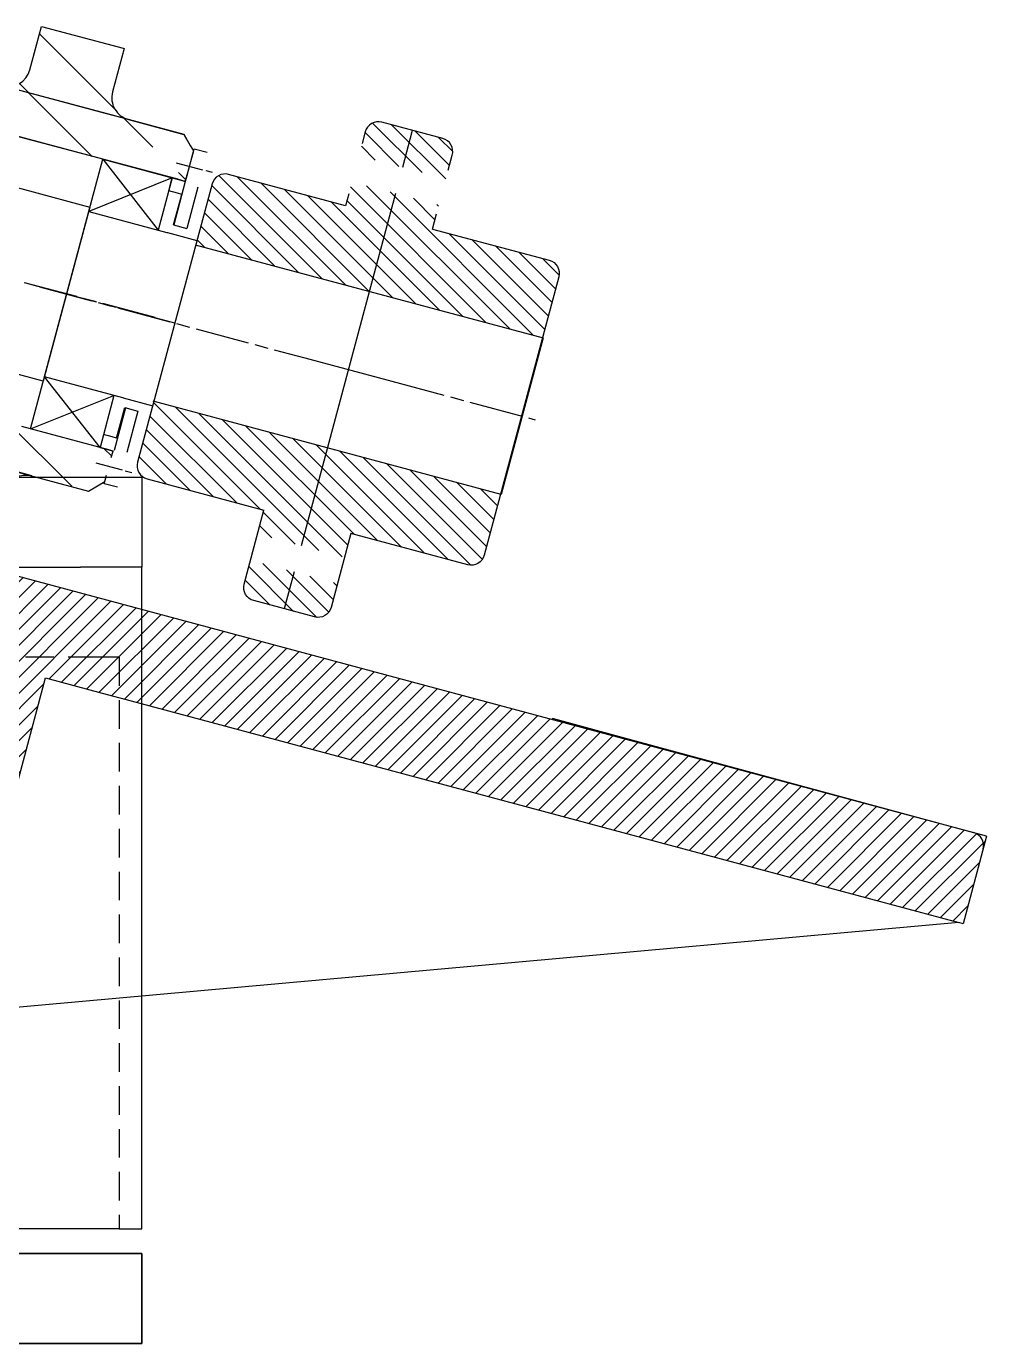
# Model space of a CAD drawing. Header units: millimetres. Extents: x -15074 to 21675, y -7568 to 6574.
# Drawn here: x 11200.3 to 11413.6, y 2957.8 to 3250.3 of the extents above; entities that cross this region are included whole.
import ezdxf

# ---------------------------------------------------------------- set-up
doc = ezdxf.new("R2010")
doc.units = ezdxf.units.MM
for name, pattern in [('AM_ISO08W050', [18, 12, -1.5, 3, -1.5]), ('AM_ISO08W050x2', [9, 6, -0.75, 1.5, -0.75]), ('Amconstr', [9999, 9999, 0]), ('HIDDEN', [9.524999999999999, 6.35, -3.175])]:
    doc.linetypes.add(name, pattern=pattern)
for name, color, linetype, lineweight in [('AM_7', 142, 'AM_ISO08W050', 25), ('AM_8', 1, 'Continuous', 25), ('AM_CL', 1, 'Amconstr', 25)]:
    doc.layers.add(name, color=color, linetype=linetype, lineweight=lineweight)
pattern_1 = [(135, (0, 0), (-7.778174593052023, -7.778174593052022), [])]

msp = doc.modelspace()

# ---------------------------------------------------------------- hatches: boundary and pattern name
h = msp.add_hatch()
h.set_pattern_fill('_U', color=256, scale=2.7, angle=135, style=0, pattern_type=0)
h.set_pattern_definition([(135, (0, 0), (-1.909188309203679, -1.909188309203678), [])])
h.paths.add_polyline_path([(11282.23764977391, 3213.1968699308), (11272.57839151102, 3215.785060381826), (11271.86016866086, 3213.104616213874), (11271.15488676296, 3210.472468337236), (11245.20031077132, 3217.426976014089, 0.4142135623730975), (11241.52607615714, 3215.30565567053), (11237.9026095257, 3201.782694102483), (11276.41422125911, 3191.463538839297)])
h.paths.add_polyline_path([(11316.42797928039, 3198.341579758332), (11290.47340328874, 3205.296087435185), (11291.3792699466, 3208.676827827197), (11291.8969080368, 3210.608679479775), (11284.16950142649, 3212.679231840595), (11283.2035756002, 3212.938050885698), (11282.23764977391, 3213.1968699308), (11276.41422125911, 3191.463538839297), (11314.92583299251, 3181.14438357611), (11318.54929962395, 3194.667345144157, 0.4142135623731056)])
h.paths.add_polyline_path([(11292.75200671192, 3225.391061096274), (11285.9905259279, 3227.202794411992), (11283.79056404453, 3218.992424888535), (11284.75648987082, 3218.733605843432), (11285.72241569711, 3218.47478679833), (11293.44982230742, 3216.40423443751), (11293.96746039763, 3218.336086090088), (11294.87332705548, 3221.716826482099, 0.4142135623730672)])
h.paths.add_polyline_path([(11285.9905259279, 3227.202794411992), (11279.22904514388, 3229.01452772771, 0.4142135623730841), (11275.5548105297, 3226.89320738415), (11274.8495286318, 3224.261059507512), (11274.13130578164, 3221.58061533956), (11283.79056404453, 3218.992424888535)])
h.paths.add_polyline_path([(11267.09673563542, 3156.690209092891), (11228.58512390202, 3167.009364356076), (11224.96165727058, 3153.486402788028, 0.4142135623730917), (11227.08297761414, 3149.812168173854), (11253.03755360578, 3142.857660497001), (11251.61404885772, 3137.545068452413), (11261.27330712061, 3134.956878001386)])
h.paths.add_polyline_path([(11305.60834736882, 3146.371053829705), (11267.09673563542, 3156.690209092891), (11261.27330712061, 3134.956878001386), (11262.23923294689, 3134.698058956285), (11263.20515877318, 3134.439239911182), (11270.93256538349, 3132.368687550361), (11271.4502034737, 3134.300539202939), (11272.35607013156, 3137.68127959495), (11298.31064612321, 3130.726771918097, 0.4142135623730834), (11301.98488073738, 3132.848092261657)])
h.paths.add_polyline_path([(11269.37965111289, 3126.573132592625), (11261.65224450257, 3128.643684953448), (11260.68631867628, 3128.90250399855), (11259.72039284999, 3129.161323043651), (11257.52043096662, 3120.950953520194), (11264.28191175065, 3119.139220204476, 0.4142135623730613), (11267.95614636482, 3121.260540548035)])
h.paths.add_polyline_path([(11259.72039284999, 3129.161323043651), (11250.0611345871, 3131.749513494679), (11249.34291173694, 3129.069069326728), (11248.63762983904, 3126.436921450082, 0.4142135623726397), (11250.7589501826, 3122.762686835912), (11257.52043096662, 3120.950953520194)])
h = msp.add_hatch()
h.set_pattern_fill('_U', color=256, scale=2.5, angle=45, style=0, pattern_type=0)
h.set_pattern_definition([(45, (0, 0), (-1.767766952966369, 1.767766952966369), [])])
h.paths.add_polyline_path([(11190.86416813948, 3130.14534728736), (11187.56009685908, 3117.814385397), (11187.52215691652, 3117.672142766973), (11192.45258250805, 3116.346014458069), (11192.7526140702, 3115.222008499434), (11189.37603103175, 3102.668176933555), (11188.55262909864, 3101.846338999479), (11183.63582503049, 3103.168803550065), (11183.36522505569, 3102.158910695623), (11188.28106934417, 3100.836704295367), (11188.58110090632, 3099.712698336732), (11185.20451786787, 3087.158866770853), (11184.38111593476, 3086.337028836777), (11179.47905533758, 3087.655527860684), (11179.21498984697, 3086.670022033208), (11179.02654082772, 3086.670043727888), (11161.92309649734, 3023.855307751444), (11181.24161302312, 3018.678926849394), (11204.53532708235, 3105.61225121541), (11217.10139647461, 3102.24518306972), (11223.57395880853, 3100.510865219385), (11376.43022229311, 3059.553152860654), (11407.37975060305, 3051.260251743881), (11408.35892925035, 3050.971149831531), (11413.58309221489, 3070.467991442225), (11335.75304208285, 3091.322490521996)])
at = {"layer": 'AM_8', "true_color": 0x000000}
h = msp.add_hatch(dxfattribs=at)
h.set_pattern_fill('_U', color=18, scale=11, angle=135, style=0, pattern_type=0)
h.set_pattern_definition(pattern_1)
edge = h.paths.add_edge_path(flags=0)
edge.add_line((11195.55643743533, 3236.982696413939), (11222.33991590804, 3229.80608498668))
edge.add_arc((11196.22584052905, 3241.937683749758), 4.999999999999592, 262.3061035155735, 344.9999999999905)
edge.add_line((11203.64366011152, 3250.302846787135), (11201.05546966049, 3240.643588524244))
edge.add_line((11221.99625081101, 3245.385284930187), (11203.64366011152, 3250.302846787135))
edge.add_line((11219.40806035999, 3235.726026667297), (11221.99625081101, 3245.385284930187))
edge.add_arc((11224.23768949143, 3234.431931441783), 5.000000000000241, 164.9999999999955, 247.6938964843102)
h = msp.add_hatch(dxfattribs=at)
h.set_pattern_fill('_U', color=18, scale=11, angle=135, style=0, pattern_type=0)
h.set_pattern_definition(pattern_1)
edge = h.paths.add_edge_path(flags=0)
edge.add_line((11177.13022308846, 3231.525196315787), (11235.56873557895, 3215.866644087085))
edge.add_line((11177.51845165611, 3232.974085055219), (11177.13022308846, 3231.525196315787))
edge.add_line((11177.64786117867, 3233.457047968365), (11177.51845165612, 3232.974085055219))
edge.add_line((11189.77988955686, 3230.206280761877), (11177.64786117867, 3233.457047968365))
edge.add_line((11190.31877730027, 3230.517407745599), (11189.77988955686, 3230.206280761876))
edge.add_line((11190.86747367589, 3232.565170497332), (11190.31877730027, 3230.517407745599))
edge.add_line((11190.55634669216, 3233.104058240744), (11190.86747367589, 3232.565170497332))
edge.add_line((11178.42431831397, 3236.354825447233), (11190.55634669216, 3233.104058240744))
edge.add_line((11178.55372783652, 3236.837788360376), (11178.42431831397, 3236.354825447233))
edge.add_line((11178.9419454893, 3238.286636364958), (11178.55372783652, 3236.837788360376))
edge.add_line((11178.94576934862, 3238.288878504311), (11178.94194548931, 3238.286636364958))
edge.add_line((11182.61619101835, 3240.407997443371), (11178.94576934862, 3238.288878504312))
edge.add_line((11235.25914855111, 3226.302359485282), (11182.61619101835, 3240.407997443371))
edge.add_line((11237.37826749006, 3222.631937815729), (11235.25914855111, 3226.302359485282))
edge.add_line((11237.3804579798, 3222.628084136257), (11237.37826749006, 3222.63193781573))
edge.add_line((11236.99224032701, 3221.179236131674), (11237.3804579798, 3222.628084136256))
edge.add_line((11225.01476008103, 3224.388592290947), (11236.99224032701, 3221.179236131674))
edge.add_line((11224.27991315819, 3223.964328222233), (11225.01476008103, 3224.388592290946))
edge.add_line((11223.55521983191, 3221.259735908624), (11224.27991315819, 3223.964328222233))
edge.add_line((11223.97948390062, 3220.524888985789), (11223.55521983191, 3221.259735908624))
edge.add_line((11235.9569641466, 3217.315532826517), (11223.97948390062, 3220.524888985788))
edge.add_line((11235.56873557895, 3215.866644087085), (11235.9569641466, 3217.315532826518))
h = msp.add_hatch(dxfattribs=at)
h.set_pattern_fill('_U', color=18, scale=11, angle=135, style=0, pattern_type=0)
h.set_pattern_definition(pattern_1)
edge = h.paths.add_edge_path(flags=0)
edge.add_line((11207.15624596895, 3157.739710276998), (11219.13372621494, 3154.530354117728))
edge.add_line((11206.42139904612, 3157.315446208287), (11207.15624596895, 3157.739710276999))
edge.add_line((11205.69670571983, 3154.610853894677), (11206.42139904612, 3157.315446208287))
edge.add_line((11206.12096978854, 3153.876006971843), (11205.69670571983, 3154.610853894677))
edge.add_line((11218.09845003453, 3150.666650812571), (11206.12096978854, 3153.876006971843))
edge.add_line((11217.71022146687, 3149.217762073137), (11218.09845003453, 3150.666650812571))
edge.add_line((11214.17978834863, 3147.179465561964), (11217.71022146687, 3149.217762073137))
edge.add_line((11201.44297311444, 3150.513115147092), (11214.17978834863, 3147.179465561964))
edge.add_line((11187.81549689574, 3154.122200838694), (11201.44297311444, 3150.513115147092))
edge.add_line((11161.4324014145, 3161.191529966726), (11187.81549689574, 3154.122200838694))
edge.add_line((11159.44003341483, 3164.649747212424), (11161.4324014145, 3161.191529966726))
edge.add_line((11159.99083315741, 3166.754177919097), (11159.44003341483, 3164.649747212424))
edge.add_line((11171.92137544478, 3163.55739874793), (11159.99083315741, 3166.754177919097))
edge.add_line((11172.46026318819, 3163.868525731652), (11171.92137544478, 3163.55739874793))
edge.add_line((11173.00895956381, 3165.916288483386), (11172.46026318819, 3163.868525731652))
edge.add_line((11172.69783258009, 3166.455176226797), (11173.00895956381, 3165.916288483386))
edge.add_line((11160.75045864906, 3169.65646542329), (11172.69783258009, 3166.455176226797))
edge.add_line((11161.21245231814, 3171.421596356303), (11160.75045864906, 3169.65646542329))
edge.add_line((11190.43314259618, 3163.773566591289), (11161.21245231814, 3171.421596356303))
edge.add_line((11219.52195478259, 3155.979242857162), (11190.43314259618, 3163.773566591285))
edge.add_line((11219.13372621494, 3154.530354117728), (11219.52195478259, 3155.979242857162))

# ---------------------------------------------------------------- linework, layer by layer
for p, q in [((11217.87732097627, 3230.959806146935), (11194.93174530354, 3237.108054618313)), ((11222.94359426592, 3229.602302310339), (11217.87732097627, 3230.959806146935)), ((11285.9905259279, 3227.202794411992), (11283.79056404453, 3218.992424888535)), ((11215.28913052525, 3221.300547884044), (11195.48281378795, 3226.607634458838)), ((11217.21614487945, 3220.784205944032), (11215.28913052525, 3221.300547884044)), ((11217.21614487945, 3220.784205944032), (11229.56512955885, 3205.051991306922)), ((11232.67095810008, 3216.643101222391), (11214.11031633822, 3209.193096028563)), ((11235.56873557895, 3215.866644087084), (11233.00859763075, 3206.199869178716)), ((11282.23764977391, 3213.196869930801), (11261.27330712061, 3134.956878001387)), ((11231.62856155863, 3204.499096368943), (11238.16142857081, 3202.748619928772)), ((11232.98054512792, 3206.207385824194), (11235.87832260679, 3205.430928688886)), ((11227.65483262406, 3185.984692387813), (11227.63230793953, 3185.89964187114)), ((11216.62417730372, 3156.755699992469), (11204.27519262433, 3172.487914629578)), ((11201.1693640831, 3160.89680471411), (11219.73000584495, 3168.346809907937)), ((11222.25601824831, 3165.599414563565), (11219.74092966918, 3156.102740688543)), ((11221.79343784474, 3167.793914969959), (11228.32630485691, 3166.043438529787)), ((11222.11014523362, 3165.638501120051), (11225.00792271249, 3164.862043984744)), ((11201.44999164051, 3150.51125636843), (11196.66103735172, 3151.779557712275)), ((11335.75304208285, 3091.322490521996), (11190.86416813948, 3130.14534728736)), ((11259.72039284999, 3129.161323043651), (11257.52043096662, 3120.950953520194)), ((11182.01807015842, 3021.576704328261), (11204.53532708235, 3105.61225121541)), ((11204.53532708235, 3105.61225121541), (11217.10139647461, 3102.24518306972)), ((11204.70425164925, 3105.566988014124), (11204.69891651957, 3105.546947566347)), ((11217.10139647461, 3102.24518306972), (11223.57395880853, 3100.510865219385)), ((11223.57395880853, 3100.510865219385), (11376.43022229311, 3059.553152860654)), ((11317.0683979062, 3096.638848946297), (11335.81545281673, 3091.555410551774)), ((11413.58309221489, 3070.467991442225), (11335.75304208285, 3091.322490521996)), ((11335.81545281673, 3091.555410551774), (11410.69630353254, 3071.250771057199)), ((11413.58309221489, 3070.467991442225), (11408.35892925035, 3050.971149831531)), ((11376.43022229311, 3059.553152860654), (11407.37975060305, 3051.260251743881)), ((11407.37975060305, 3051.260251743881), (11184.5941029217, 3031.190589482746)), ((11408.35892925035, 3050.971149831531), (11407.37975060305, 3051.260251743881))]:
    msp.add_line(p, q)
at = {"linetype": 'HIDDEN'}
for p, q in [((11215.91993914933, 3110.201446996495), (11060.90907215681, 3110.201446996307)), ((11220.90907215681, 3110.201446996501), (11215.91993914933, 3110.201446996495)), ((11220.90907215681, 3110.201446996501), (11220.90907215696, 2983.259607251829))]:
    msp.add_line(p, q, dxfattribs=at)
for points in [[(11178.55372783652, 3236.837788360375), (11178.94195640418, 3238.28667709981), (11182.61619101835, 3240.40799744337), (11194.93174530354, 3237.108054618312, 0.4142135623730951), (11201.05546966049, 3240.643588524244), (11203.64366011152, 3250.302846787135), (11221.75960665281, 3245.44869354127)], [(11221.75960665281, 3245.44869354127), (11221.99625081101, 3245.385284930187), (11219.40806035999, 3235.726026667297, 0.4142135623730951), (11222.94359426592, 3229.602302310339), (11235.2591485511, 3226.302359485281), (11236.67690326166, 3223.84673629393)], [(11293.96746039763, 3218.336086090088), (11294.87332705548, 3221.716826482099, 0.414213562373095), (11292.75200671192, 3225.391061096274), (11279.22904514388, 3229.01452772771, 0.414213562373095), (11275.5548105297, 3226.89320738415), (11274.8495286318, 3224.261059507512)], [(11271.15488676296, 3210.472468337236), (11245.20031077132, 3217.426976014089, 0.414213562373095), (11241.52607615714, 3215.30565567053), (11224.96165727058, 3153.486402788029, 0.414213562373095), (11227.08297761414, 3149.812168173854), (11253.03755360578, 3142.857660497001)], [(11290.47340328874, 3205.296087435185), (11316.42797928039, 3198.341579758332, -0.414213562373095), (11318.54929962395, 3194.667345144157), (11301.98488073738, 3132.848092261657, -0.414213562373095), (11298.31064612321, 3130.726771918097), (11272.35607013156, 3137.68127959495)], [(11195.51557529508, 3147.504635118739, -0.3808859131246089), (11201.44999164059, 3150.511256368372)], [(11270.18954562461, 3129.595700059137), (11267.95614636482, 3121.260540548036, -0.414213562373095), (11264.28191175065, 3119.139220204476), (11250.7589501826, 3122.762686835912, -0.414213562373095), (11248.63762983904, 3126.436921450087), (11250.87102909882, 3134.772080961185)]]:
    msp.add_lwpolyline(points, format="xyb")
for points in [[(11215.28913052525, 3221.300547884043), (11177.13022308846, 3231.525196315786), (11178.9419454893, 3238.286636364958), (11182.6266979053, 3240.447209679356), (11217.88782786324, 3230.999018382917)], [(11215.29608718661, 3221.326510497675), (11206.34947933372, 3223.69592020143), (11178.79928702971, 3230.992282583556), (11178.82047718952, 3231.072294094402)], [(11217.88782786324, 3230.999018382917), (11235.26965543809, 3226.341571721261), (11236.68038072323, 3223.85971435719)], [(11236.68038072323, 3223.85971435719), (11237.38045797979, 3222.628084136255), (11235.56873557895, 3215.866644087084), (11234.60764705103, 3216.124166981993)], [(11236.67690326166, 3223.84673629393), (11237.38046889466, 3222.628124871107), (11236.99224032701, 3221.179236131673)], [(11234.60764705103, 3216.124166981993), (11215.28913052525, 3221.300547884043)], [(11233.89967163773, 3216.399557819303), (11215.29608718661, 3221.326510497675)], [(11236.99224032701, 3221.179236131673), (11237.51123608286, 3223.116154661426), (11240.40901356173, 3222.339697526118)], [(11219.73000584495, 3168.346809907937), (11216.62417730372, 3156.755699992469), (11201.1693640831, 3160.89680471411), (11217.21614487945, 3220.784205944032), (11232.67095810008, 3216.643101222391), (11229.56512955885, 3205.051991306922)], [(11202.08935922503, 3172.0383307433), (11182.28304248772, 3177.345417318095), (11192.63580429182, 3215.982450369658), (11212.44212102912, 3210.675363794864)], [(11233.83118991573, 3213.226389503126), (11231.89450096477, 3213.745323743524), (11232.67095810008, 3216.643101222391), (11234.60764705103, 3216.124166981993)], [(11234.60764705103, 3216.124166981993), (11235.56873557895, 3215.866644087084)], [(11235.56873557895, 3215.866644087084), (11235.9569641466, 3217.315532826517)], [(11235.9569641466, 3217.315532826517), (11235.56873557895, 3215.866644087084)], [(11232.98054512792, 3206.207385824193), (11234.79227844364, 3212.968866608217)], [(11234.79227844364, 3212.968866608217), (11233.83118991573, 3213.226389503126)], [(11238.33710353526, 3214.607224038631), (11235.87832260679, 3205.430928688886)], [(11271.86016866086, 3213.104616213874), (11271.15488676296, 3210.472468337236)], [(11212.44212102912, 3210.675363794864), (11214.36913538333, 3210.159021854852), (11204.01637357923, 3171.521988803289), (11202.08935922503, 3172.0383307433)], [(11214.11031633822, 3209.193096028563), (11231.5018185098, 3204.533057066524)], [(11290.47340328874, 3205.296087435185), (11291.3792699466, 3208.676827827197)], [(11231.5018185098, 3204.533057066524), (11231.62856155863, 3204.499096368943)], [(11237.77718820754, 3201.816300643398), (11315.05125431152, 3181.110777034967), (11305.73376868783, 3146.337447288562), (11228.45970258385, 3167.042970896991)], [(11226.73305444666, 3186.228815098246), (11226.71099970169, 3186.146505669451)], [(11227.54534518077, 3185.922943472123), (11227.56804919704, 3186.007676014399)], [(11262.09622018437, 3176.665064417118), (11281.41473671015, 3171.488683515067)], [(11262.09622018437, 3176.665064417119), (11281.41473671015, 3171.488683515068)], [(11221.66669479591, 3167.827875667539), (11204.27519262433, 3172.487914629578)], [(11220.2984119179, 3158.877020336029), (11222.11014523361, 3165.638501120052)], [(11221.79343784474, 3167.793914969959), (11221.66669479591, 3167.827875667539)], [(11225.00792271248, 3164.862043984745), (11222.54914178401, 3155.685748634998)], [(11218.60656216057, 3156.22452157099), (11199.2423497289, 3161.41314665412)], [(11219.33732338999, 3159.134543230937), (11217.40063443903, 3159.653477471336), (11216.62417730372, 3156.755699992469), (11218.60656216057, 3156.22452157099)], [(11220.2984119179, 3158.877020336029), (11219.33732338999, 3159.134543230937)], [(11219.13372621494, 3154.530354117727), (11219.52195478259, 3155.979242857162), (11218.60656216057, 3156.22452157099)], [(11218.60656216057, 3156.22452157099), (11219.52195478259, 3155.979242857162)], [(11219.13372621494, 3154.530354117727), (11219.52195478259, 3155.979242857162)], [(11219.13372621494, 3154.530354117727), (11219.52195478259, 3155.979242857162)], [(11196.65415927788, 3151.753888391228), (11214.0359868527, 3147.096441729578), (11217.71022146687, 3149.217762073137), (11218.09845003453, 3150.666650812571)], [(10910.90907215678, 3150.201446996347), (10845.90907215689, 3150.201446996277), (10845.90907215689, 3130.201446996277), (11212.31484793635, 3130.20144699649)], [(11185.90907215688, 3150.201446996458), (11215.91993914928, 3150.201446996495)], [(11215.91993914928, 3150.201446996495), (11225.90907215676, 3150.201446996507), (11225.90907215678, 3130.201446996507), (11212.31484793635, 3130.20144699649)], [(11219.64748084626, 3148.150618009935), (11217.57320722263, 3148.706417952268), (11218.09845003453, 3150.666650812571)], [(11220.4709847015, 3147.92996081696), (11219.64748084626, 3148.150618009935)], [(11250.87102909882, 3134.772080961185), (11253.03755360578, 3142.857660497001)], [(11272.35607013156, 3137.68127959495), (11270.18954562461, 3129.595700059137)], [(11220.90907215696, 2983.259607251829), (11225.90907215696, 2983.259607251835), (11225.90907215678, 3130.201446996507), (11212.31484793635, 3130.20144699649)], [(11220.90907215696, 2983.259607251829), (11060.90907215696, 2983.259607251636)], [(11060.90907215699, 2957.759607251636), (11225.90907215699, 2957.759607251835), (11225.90907215697, 2977.759607251835), (11060.90907215697, 2977.759607251636)], [(11060.90907215697, 2977.759607251636), (11225.90907215697, 2977.759607251835), (11225.90907215699, 2957.759607251835), (11060.90907215699, 2957.759607251636)]]:
    msp.add_lwpolyline(points)
msp.add_arc((11409.91117780741, 3068.355330227938), 3, 344.999999999999, 74.82853287633739)
at = {"layer": 'AM_7', "linetype": 'AM_ISO08W050x2'}
for p, q in [((11233.57682475794, 3220.023841614402), (11242.27015719454, 3217.69447020848)), ((11215.71831064586, 3153.374959600456), (11224.41164308247, 3151.045588194535))]:
    msp.add_line(p, q, dxfattribs=at)
at = {"layer": 'AM_7'}
for p, q in [((11233.24386671386, 3184.39602922928), (11117.91276389696, 3215.298905091258)), ((11203.17474478159, 3192.453026168145), (11262.09622018437, 3176.665064417119)), ((11281.41473671015, 3171.488683515067), (11313.29028897854, 3162.947655026455))]:
    msp.add_line(p, q, dxfattribs=at)
at = {"layer": 'AM_7', "color": 3}
msp.add_line((11228.86329771025, 3185.664643834335), (11167.96287261715, 3201.793444889512), dxfattribs=at)
at = {"layer": 'AM_CL'}
msp.add_line((11060.90907215699, 2957.759607251636), (11225.90907215699, 2957.759607251835), dxfattribs=at)

doc.saveas('drawing.dxf')
